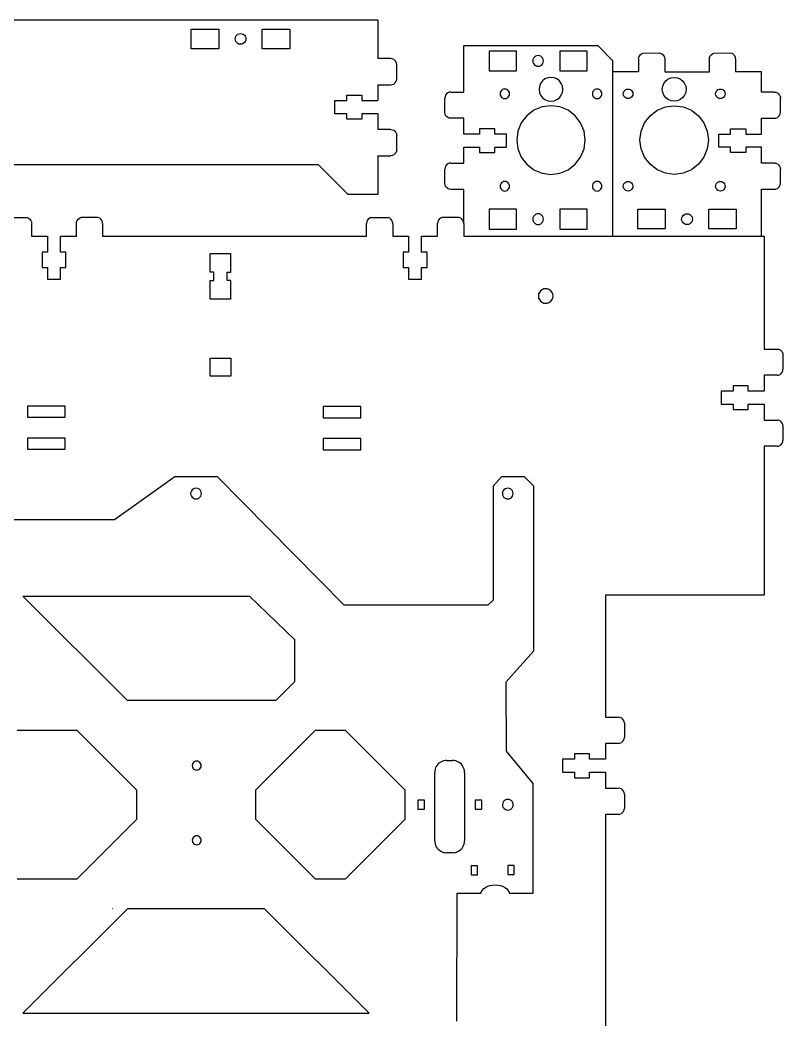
# Model space of a CAD drawing. Extents: x -217 to 647, y -204 to 340.
# Drawn here: x 391.5 to 647.3, y 4.4 to 339.5 of the extents above; entities that cross this region are included whole.
import ezdxf

# ---------------------------------------------------------------- set-up
doc = ezdxf.new("R2010")
doc.units = 0
doc.layers.add('Layer_1', color=7, linetype='CONTINUOUS')

msp = doc.modelspace()

# ---------------------------------------------------------------- linework, layer by layer
at = {"layer": 'Layer_1', "color": 3}
for p, q in [((511.444579, 339.530847), (312.513613, 339.543405)), ((392.544554, 146.392692), (468.463037, 146.392692)), ((392.544554, 146.392692), (427.544286, 111.462641)), ((468.463037, 146.392692), (483.512283, 131.955324)), ((483.512283, 131.955324), (483.509461, 117.668055)), ((483.509461, 117.668055), (477.299076, 111.462641)), ((477.299076, 111.462641), (427.543807, 111.462641))]:
    msp.add_line(p, q, dxfattribs=at)
at = {"layer": 'Layer_1', "color": 5}
for p, q in [((511.45979, 339.512093), (511.45979, 326.58798)), ((540.259307, 315.387825), (540.259307, 331.012691)), ((540.259307, 331.012691), (585.169329, 331.012691)), ((585.169329, 331.012691), (590.159328, 326.012729)), ((600.351595, 328.44003), (605.658642, 328.50813)), ((605.658642, 328.50813), (606.175222, 328.44003)), ((624.10401, 328.44003), (629.411029, 328.50813)), ((629.411029, 328.50813), (629.927609, 328.44003)), ((515.809766, 326.58798), (511.45979, 326.58798)), ((516.32739, 326.519965), (515.809766, 326.58798)), ((516.809764, 326.320575), (516.32739, 326.519965)), ((517.223982, 326.003385), (516.809764, 326.320575)), ((517.541792, 325.589986), (517.223982, 326.003385)), ((517.741606, 325.1086), (517.541792, 325.589986)), ((598.872242, 326.50819), (598.94023, 327.025814)), ((598.872242, 326.50819), (598.872242, 322.158215)), ((598.94023, 327.025814), (599.139648, 327.50816)), ((599.139648, 327.50816), (599.456809, 327.922406)), ((599.456809, 327.922406), (599.870208, 328.240245)), ((599.870208, 328.240245), (600.351595, 328.44003)), ((606.175222, 328.44003), (606.656608, 328.240245)), ((606.656608, 328.240245), (607.070036, 327.922406)), ((607.070036, 327.922406), (607.387225, 327.50816)), ((607.387225, 327.50816), (607.586615, 327.025814)), ((607.586615, 327.025814), (607.654603, 326.50819)), ((607.654603, 326.50819), (607.654603, 322.158215)), ((622.624657, 326.50819), (622.692644, 327.025814)), ((622.624657, 322.158215), (622.624657, 326.50819)), ((622.692644, 327.025814), (622.892034, 327.50816)), ((622.892034, 327.50816), (623.209224, 327.922406)), ((623.209224, 327.922406), (623.622623, 328.240245)), ((623.622623, 328.240245), (624.10401, 328.44003)), ((630.409023, 328.240245), (629.927609, 328.44003)), ((630.822422, 327.922406), (630.409023, 328.240245)), ((631.139612, 327.50816), (630.822422, 327.922406)), ((631.339002, 327.025814), (631.139612, 327.50816)), ((631.407018, 326.50819), (631.339002, 327.025814)), ((631.407018, 326.50819), (631.407018, 322.158215)), ((517.809762, 324.591992), (517.741606, 325.1086)), ((517.809762, 319.801552), (517.809762, 324.591992)), ((598.872242, 322.158215), (590.129176, 322.158215)), ((607.654603, 322.158215), (612.94404, 322.158215)), ((612.94404, 322.158215), (617.33522, 322.158215)), ((617.33522, 322.158215), (622.624657, 322.158215)), ((640.058983, 322.182469), (631.404461, 322.182469)), ((640.058983, 315.389151), (640.058983, 322.182469)), ((517.223982, 318.390187), (517.541792, 318.803586)), ((517.541792, 318.803586), (517.741606, 319.284972)), ((517.741606, 319.284972), (517.809762, 319.801552)), ((511.45979, 317.805592), (515.809766, 317.805592)), ((511.45979, 317.805592), (511.45979, 312.516154)), ((515.809766, 317.805592), (516.32739, 317.873579)), ((516.32739, 317.873579), (516.809764, 318.072969)), ((516.809764, 318.072969), (517.223982, 318.390187)), ((534.919973, 315.119883), (534.506602, 314.802044)), ((535.401387, 315.319668), (534.919973, 315.119883)), ((535.917995, 315.387825), (535.401387, 315.319668)), ((535.917995, 315.387825), (540.259307, 315.387825)), ((644.400294, 315.389151), (640.058983, 315.389151)), ((644.400294, 315.389151), (644.916902, 315.320995)), ((644.916902, 315.320995), (645.398317, 315.121209)), ((645.398317, 315.121209), (645.811688, 314.803371)), ((497.109919, 308.124974), (497.109919, 312.516154)), ((497.109919, 312.516154), (501.059873, 312.516154)), ((501.059873, 312.516154), (501.059873, 314.312555)), ((501.059873, 314.312555), (506.159855, 314.312555)), ((506.159855, 314.312555), (506.159855, 312.516154)), ((506.159855, 312.516154), (511.45979, 312.516154)), ((533.990022, 313.905481), (533.921978, 313.387829)), ((533.921978, 308.587878), (533.921978, 313.387829)), ((534.189412, 314.387827), (533.990022, 313.905481)), ((534.506602, 314.802044), (534.189412, 314.387827)), ((645.811688, 314.803371), (646.128906, 314.389153)), ((646.128906, 314.389153), (646.328296, 313.906807)), ((646.328296, 313.906807), (646.396311, 313.389155)), ((646.396311, 308.589204), (646.396311, 313.389155)), ((533.990022, 308.070254), (533.921978, 308.587878)), ((646.328296, 308.071581), (646.396311, 308.589204)), ((501.059873, 308.124974), (497.109919, 308.124974)), ((501.059873, 306.328545), (501.059873, 308.124974)), ((506.159855, 306.328545), (501.059873, 306.328545)), ((506.159855, 308.124974), (506.159855, 306.328545)), ((511.45979, 308.124974), (506.159855, 308.124974)), ((511.45979, 308.124974), (511.45979, 302.835537)), ((534.189412, 307.58788), (533.990022, 308.070254)), ((534.506602, 307.173691), (534.189412, 307.58788)), ((534.919973, 306.855852), (534.506602, 307.173691)), ((535.401387, 306.656039), (534.919973, 306.855852)), ((535.917995, 306.587882), (535.401387, 306.656039)), ((540.259307, 306.587882), (535.917995, 306.587882)), ((540.259307, 301.287918), (540.259307, 306.587882)), ((640.058983, 301.289273), (640.058983, 306.589237)), ((640.058983, 306.589237), (644.400294, 306.589237)), ((644.400294, 306.589237), (644.916902, 306.657365)), ((644.916902, 306.657365), (645.398317, 306.857178)), ((645.398317, 306.857178), (645.811688, 307.174989)), ((645.811688, 307.174989), (646.128906, 307.589206)), ((646.128906, 307.589206), (646.328296, 308.071581)), ((515.809766, 302.835537), (511.45979, 302.835537)), ((515.809766, 302.835537), (516.32739, 302.76755)), ((516.32739, 302.76755), (516.809764, 302.56816)), ((516.809764, 302.56816), (517.223982, 302.25097)), ((517.223982, 302.25097), (517.541792, 301.837571)), ((517.541792, 301.837571), (517.741606, 301.356185)), ((545.548716, 303.087931), (545.548716, 301.287918)), ((550.638509, 303.087931), (545.548716, 303.087931)), ((550.638509, 301.287918), (550.638509, 303.087931)), ((629.679781, 303.089258), (634.769602, 303.089258)), ((629.679781, 301.289273), (629.679781, 303.089258)), ((634.769602, 303.089258), (634.769602, 301.289273)), ((517.741606, 301.356185), (517.809762, 300.839577)), ((517.809762, 296.049165), (517.809762, 300.839577)), ((545.548716, 301.287918), (540.259307, 301.287918)), ((554.580617, 301.287918), (550.638509, 301.287918)), ((554.580617, 296.887961), (554.580617, 301.287918)), ((625.737673, 301.289273), (629.679781, 301.289273)), ((625.737673, 296.889287), (625.737673, 301.289273)), ((634.769602, 301.289273), (640.058983, 301.289273)), ((517.541792, 295.051171), (517.223982, 294.6378)), ((517.741606, 295.532586), (517.541792, 295.051171)), ((517.809762, 296.049165), (517.741606, 295.532586)), ((540.259307, 291.587997), (540.259307, 296.887961)), ((540.259307, 296.887961), (545.548716, 296.887961)), ((545.548716, 296.887961), (545.548716, 295.087975)), ((545.548716, 295.087975), (550.638509, 295.087975)), ((550.638509, 296.887961), (554.580617, 296.887961)), ((550.638509, 295.087975), (550.638509, 296.887961)), ((629.679781, 296.889287), (625.737673, 296.889287)), ((629.679781, 295.089302), (629.679781, 296.889287)), ((634.769602, 295.089302), (629.679781, 295.089302)), ((634.769602, 296.889287), (634.769602, 295.089302)), ((640.058983, 296.889287), (634.769602, 296.889287)), ((640.058983, 291.589323), (640.058983, 296.889287)), ((511.45979, 294.053177), (515.809766, 294.053177)), ((511.45979, 294.053177), (511.45979, 281.129064)), ((516.32739, 294.121192), (515.809766, 294.053177)), ((516.809764, 294.320582), (516.32739, 294.121192)), ((517.223982, 294.6378), (516.809764, 294.320582)), ((381.404114, 291.109063), (491.459943, 291.109063)), ((491.459943, 291.109063), (501.459895, 281.129064)), ((533.990022, 290.105653), (533.921978, 289.588029)), ((533.921978, 284.78805), (533.921978, 289.588029)), ((534.189412, 290.588027), (533.990022, 290.105653)), ((534.506602, 291.002244), (534.189412, 290.588027)), ((534.919973, 291.320055), (534.506602, 291.002244)), ((535.401387, 291.519868), (534.919973, 291.320055)), ((535.917995, 291.587997), (535.401387, 291.519868)), ((535.917995, 291.587997), (540.259307, 291.587997)), ((644.400294, 291.589323), (640.058983, 291.589323)), ((644.400294, 291.589323), (644.916902, 291.521195)), ((644.916902, 291.521195), (645.398317, 291.321381)), ((645.398317, 291.321381), (645.811688, 291.003571)), ((645.811688, 291.003571), (646.128906, 290.589353)), ((646.128906, 290.589353), (646.328296, 290.106979)), ((646.328296, 290.106979), (646.396311, 289.589355)), ((646.396311, 284.789404), (646.396311, 289.589355)), ((533.990022, 284.270426), (533.921978, 284.78805)), ((534.189412, 283.788108), (533.990022, 284.270426)), ((534.506602, 283.373862), (534.189412, 283.788108)), ((534.919973, 283.056052), (534.506602, 283.373862)), ((535.401387, 282.856239), (534.919973, 283.056052)), ((535.917995, 282.78811), (535.401387, 282.856239)), ((540.259307, 282.78811), (535.917995, 282.78811)), ((640.058983, 282.789408), (644.400294, 282.789408)), ((640.072727, 267.000797), (640.072727, 282.803181)), ((644.400294, 282.789408), (644.916902, 282.857593)), ((644.916902, 282.857593), (645.398317, 283.057407)), ((645.398317, 283.057407), (645.811688, 283.375217)), ((645.811688, 283.375217), (646.128906, 283.789435)), ((646.128906, 283.789435), (646.328296, 284.271752)), ((646.328296, 284.271752), (646.396311, 284.789404)), ((501.459895, 281.129064), (511.45979, 281.129064)), ((410.544462, 101.482642), (410.614763, 101.482642))]:
    msp.add_line(p, q, dxfattribs=at)
at = {"layer": 'Layer_1', "color": 7}
for p, q in [((448.960296, 329.931298), (448.960296, 336.51811)), ((448.960296, 336.51811), (458.160233, 336.51811)), ((458.160233, 336.51811), (458.160233, 329.931298)), ((472.760096, 336.51811), (481.960033, 336.51811)), ((472.760096, 329.931298), (472.760096, 336.51811)), ((481.960033, 336.51811), (481.960033, 329.931298)), ((463.658458, 333.224662), (463.719841, 333.690074)), ((463.719841, 332.759305), (463.658458, 333.224662)), ((463.719841, 333.690074), (463.899843, 334.123765)), ((463.899843, 332.325643), (463.719841, 332.759305)), ((463.899843, 334.123765), (464.186157, 334.496157)), ((464.186157, 331.95325), (463.899843, 332.325643)), ((464.186157, 334.496157), (464.559311, 334.781907)), ((464.559311, 331.667472), (464.186157, 331.95325)), ((464.559311, 334.781907), (464.993821, 334.96157)), ((464.993821, 334.96157), (465.460165, 335.022784)), ((465.460165, 335.022784), (465.92648, 334.96157)), ((465.92648, 334.96157), (466.361018, 334.781907)), ((466.361018, 334.781907), (466.734172, 334.496157)), ((466.734172, 331.95325), (466.361018, 331.667472)), ((466.734172, 334.496157), (467.020487, 334.123765)), ((467.020487, 332.325643), (466.734172, 331.95325)), ((467.020487, 334.123765), (467.200488, 333.690074)), ((467.200488, 332.759305), (467.020487, 332.325643)), ((467.200488, 333.690074), (467.261871, 333.224662)), ((467.261871, 333.224662), (467.200488, 332.759305)), ((458.160233, 329.931298), (448.960296, 329.931298)), ((464.993821, 331.48781), (464.559311, 331.667472)), ((465.460165, 331.426567), (464.993821, 331.48781)), ((465.92648, 331.48781), (465.460165, 331.426567)), ((466.361018, 331.667472), (465.92648, 331.48781)), ((481.960033, 329.931298), (472.760096, 329.931298)), ((548.742314, 329.132724), (548.742314, 322.53276)), ((557.923906, 329.132724), (548.742314, 329.132724)), ((557.923906, 322.53276), (557.923906, 329.132724)), ((572.494729, 329.132724), (572.494729, 322.53276)), ((581.676349, 329.132724), (572.494729, 329.132724)), ((581.676349, 322.53276), (581.676349, 329.132724)), ((563.47248, 326.299044), (563.411209, 325.832756)), ((563.411209, 325.832756), (563.47248, 325.366412)), ((563.652086, 326.73361), (563.47248, 326.299044)), ((563.47248, 325.366412), (563.652086, 324.931875)), ((563.937864, 327.106736), (563.652086, 326.73361)), ((564.310284, 327.393078), (563.937864, 327.106736)), ((564.743947, 327.573051), (564.310284, 327.393078)), ((565.209332, 327.634463), (564.743947, 327.573051)), ((565.674716, 327.573051), (565.209332, 327.634463)), ((566.108407, 327.393078), (565.674716, 327.573051)), ((566.480799, 327.106736), (566.108407, 327.393078)), ((566.766549, 326.73361), (566.480799, 327.106736)), ((566.946184, 326.299044), (566.766549, 326.73361)), ((566.766549, 324.931875), (566.946184, 325.366412)), ((567.007454, 325.832756), (566.946184, 326.299044)), ((566.946184, 325.366412), (567.007454, 325.832756)), ((590.159328, 326.012729), (590.159328, 267.013214)), ((548.742314, 322.53276), (557.923906, 322.53276)), ((563.652086, 324.931875), (563.937864, 324.558749)), ((563.937864, 324.558749), (564.310284, 324.272406)), ((564.310284, 324.272406), (564.743947, 324.092405)), ((564.743947, 324.092405), (565.209332, 324.031021)), ((565.209332, 324.031021), (565.674716, 324.092405)), ((565.674716, 324.092405), (566.108407, 324.272406)), ((566.108407, 324.272406), (566.480799, 324.558749)), ((566.480799, 324.558749), (566.766549, 324.931875)), ((572.494729, 322.53276), (581.676349, 322.53276)), ((566.677931, 319.141211), (566.04358, 318.312804)), ((567.50473, 319.776888), (566.677931, 319.141211)), ((568.467531, 320.176487), (567.50473, 319.776888)), ((569.500746, 320.312772), (568.467531, 320.176487)), ((570.533962, 320.176487), (569.500746, 320.312772)), ((571.496735, 319.776888), (570.533962, 320.176487)), ((572.323505, 319.141211), (571.496735, 319.776888)), ((572.957912, 318.312804), (572.323505, 319.141211)), ((607.360378, 318.314131), (607.994785, 319.142537)), ((607.994785, 319.142537), (608.821555, 319.778215)), ((608.821555, 319.778215), (609.784356, 320.177813)), ((609.784356, 320.177813), (610.817572, 320.314098)), ((610.817572, 320.314098), (611.850787, 320.177813)), ((611.850787, 320.177813), (612.813588, 319.778215)), ((612.813588, 319.778215), (613.640358, 319.142537)), ((613.640358, 319.142537), (614.274766, 318.314131)), ((552.489322, 315.22693), (552.43491, 314.812825)), ((552.648834, 315.612812), (552.489322, 315.22693)), ((552.902608, 315.944198), (552.648834, 315.612812)), ((553.233316, 316.198452), (552.902608, 315.944198)), ((553.618437, 316.358302), (553.233316, 316.198452)), ((554.031723, 316.412828), (553.618437, 316.358302)), ((554.444981, 316.358302), (554.031723, 316.412828)), ((554.830101, 316.198452), (554.444981, 316.358302)), ((555.160809, 315.944198), (554.830101, 316.198452)), ((555.414584, 315.612812), (555.160809, 315.944198)), ((555.574124, 315.22693), (555.414584, 315.612812)), ((555.628508, 314.812825), (555.574124, 315.22693)), ((565.644744, 317.348084), (565.508713, 316.312808)), ((565.508713, 316.312808), (565.644744, 315.277532)), ((566.04358, 318.312804), (565.644744, 317.348084)), ((565.644744, 315.277532), (566.04358, 314.31284)), ((573.35672, 317.348084), (572.957912, 318.312804)), ((572.957912, 314.31284), (573.35672, 315.277532)), ((573.492723, 316.312808), (573.35672, 317.348084)), ((573.35672, 315.277532), (573.492723, 316.312808)), ((583.427369, 315.22693), (583.372956, 314.812825)), ((583.586852, 315.612812), (583.427369, 315.22693)), ((583.840627, 315.944198), (583.586852, 315.612812)), ((584.171363, 316.198452), (583.840627, 315.944198)), ((584.556455, 316.358302), (584.171363, 316.198452)), ((584.969741, 316.412828), (584.556455, 316.358302)), ((585.383028, 316.358302), (584.969741, 316.412828)), ((585.76812, 316.198452), (585.383028, 316.358302)), ((586.098856, 315.944198), (585.76812, 316.198452)), ((586.352602, 315.612812), (586.098856, 315.944198)), ((586.512142, 315.22693), (586.352602, 315.612812)), ((586.566555, 314.812825), (586.512142, 315.22693)), ((593.751763, 314.814152), (593.806176, 315.228256)), ((593.806176, 315.228256), (593.965688, 315.614139)), ((593.965688, 315.614139), (594.219434, 315.945524)), ((594.219434, 315.945524), (594.550142, 316.199778)), ((594.550142, 316.199778), (594.93529, 316.359629)), ((594.93529, 316.359629), (595.348548, 316.414154)), ((595.348548, 316.414154), (595.761806, 316.359629)), ((595.761806, 316.359629), (596.146955, 316.199778)), ((596.146955, 316.199778), (596.477663, 315.945524)), ((596.477663, 315.945524), (596.731409, 315.614139)), ((596.731409, 315.614139), (596.890921, 315.228256)), ((596.890921, 315.228256), (596.945333, 314.814152)), ((606.825538, 316.314135), (606.961598, 317.34941)), ((606.961598, 315.278859), (606.825538, 316.314135)), ((606.961598, 317.34941), (607.360378, 318.314131)), ((607.360378, 314.314167), (606.961598, 315.278859)), ((614.274766, 318.314131), (614.673546, 317.34941)), ((614.673546, 315.278859), (614.274766, 314.314167)), ((614.673546, 317.34941), (614.809577, 316.314135)), ((614.809577, 316.314135), (614.673546, 315.278859)), ((624.689782, 314.814152), (624.744194, 315.228256)), ((624.744194, 315.228256), (624.903706, 315.614139)), ((624.903706, 315.614139), (625.15748, 315.945524)), ((625.15748, 315.945524), (625.488188, 316.199778)), ((625.488188, 316.199778), (625.873309, 316.359629)), ((625.873309, 316.359629), (626.286567, 316.414154)), ((626.286567, 316.414154), (626.699881, 316.359629)), ((626.699881, 316.359629), (627.084973, 316.199778)), ((627.084973, 316.199778), (627.415681, 315.945524)), ((627.415681, 315.945524), (627.669456, 315.614139)), ((627.669456, 315.614139), (627.828996, 315.228256)), ((627.828996, 315.228256), (627.883408, 314.814152)), ((552.43491, 314.812825), (552.489322, 314.398721)), ((552.489322, 314.398721), (552.648834, 314.012838)), ((552.648834, 314.012838), (552.902608, 313.681453)), ((552.902608, 313.681453), (553.233316, 313.427199)), ((553.233316, 313.427199), (553.618437, 313.267348)), ((553.618437, 313.267348), (554.031723, 313.212823)), ((554.031723, 313.212823), (554.444981, 313.267348)), ((554.444981, 313.267348), (554.830101, 313.427199)), ((554.830101, 313.427199), (555.160809, 313.681453)), ((555.160809, 313.681453), (555.414584, 314.012838)), ((555.414584, 314.012838), (555.574124, 314.398721)), ((555.574124, 314.398721), (555.628508, 314.812825)), ((566.04358, 314.31284), (566.677931, 313.484405)), ((566.677931, 313.484405), (567.50473, 312.848728)), ((567.50473, 312.848728), (568.467531, 312.449158)), ((568.467531, 312.449158), (569.500746, 312.312844)), ((569.500746, 312.312844), (570.533962, 312.449158)), ((570.533962, 312.449158), (571.496735, 312.848728)), ((571.496735, 312.848728), (572.323505, 313.484405)), ((572.323505, 313.484405), (572.957912, 314.31284)), ((583.372956, 314.812825), (583.427369, 314.398721)), ((583.427369, 314.398721), (583.586852, 314.012838)), ((583.586852, 314.012838), (583.840627, 313.681453)), ((583.840627, 313.681453), (584.171363, 313.427199)), ((584.171363, 313.427199), (584.556455, 313.267348)), ((584.556455, 313.267348), (584.969741, 313.212823)), ((584.969741, 313.212823), (585.383028, 313.267348)), ((585.383028, 313.267348), (585.76812, 313.427199)), ((585.76812, 313.427199), (586.098856, 313.681453)), ((586.098856, 313.681453), (586.352602, 314.012838)), ((586.352602, 314.012838), (586.512142, 314.398721)), ((586.512142, 314.398721), (586.566555, 314.812825)), ((593.806176, 314.400047), (593.751763, 314.814152)), ((593.965688, 314.014165), (593.806176, 314.400047)), ((594.219434, 313.682779), (593.965688, 314.014165)), ((594.550142, 313.428525), (594.219434, 313.682779)), ((594.93529, 313.268675), (594.550142, 313.428525)), ((595.348548, 313.214149), (594.93529, 313.268675)), ((595.761806, 313.268675), (595.348548, 313.214149)), ((596.146955, 313.428525), (595.761806, 313.268675)), ((596.477663, 313.682779), (596.146955, 313.428525)), ((596.731409, 314.014165), (596.477663, 313.682779)), ((596.890921, 314.400047), (596.731409, 314.014165)), ((596.945333, 314.814152), (596.890921, 314.400047)), ((607.994785, 313.485732), (607.360378, 314.314167)), ((608.821555, 312.850054), (607.994785, 313.485732)), ((609.784356, 312.450484), (608.821555, 312.850054)), ((610.817572, 312.314171), (609.784356, 312.450484)), ((611.850787, 312.450484), (610.817572, 312.314171)), ((612.813588, 312.850054), (611.850787, 312.450484)), ((613.640358, 313.485732), (612.813588, 312.850054)), ((614.274766, 314.314167), (613.640358, 313.485732)), ((624.744194, 314.400047), (624.689782, 314.814152)), ((624.903706, 314.014165), (624.744194, 314.400047)), ((625.15748, 313.682779), (624.903706, 314.014165)), ((625.488188, 313.428525), (625.15748, 313.682779)), ((625.873309, 313.268675), (625.488188, 313.428525)), ((626.286567, 313.214149), (625.873309, 313.268675)), ((626.699881, 313.268675), (626.286567, 313.214149)), ((627.084973, 313.428525), (626.699881, 313.268675)), ((627.415681, 313.682779), (627.084973, 313.428525)), ((627.669456, 314.014165), (627.415681, 313.682779)), ((627.828996, 314.400047), (627.669456, 314.014165)), ((627.883408, 314.814152), (627.828996, 314.400047)), ((563.762209, 309.272182), (561.385249, 307.444596)), ((566.530273, 310.420996), (563.762209, 309.272182)), ((569.500746, 310.812861), (566.530273, 310.420996)), ((572.471192, 310.420996), (569.500746, 310.812861)), ((575.239255, 309.272182), (572.471192, 310.420996)), ((577.616187, 307.444596), (575.239255, 309.272182)), ((602.702074, 307.445922), (605.079062, 309.273509)), ((605.079062, 309.273509), (607.847098, 310.422322)), ((607.847098, 310.422322), (610.817572, 310.814188)), ((610.817572, 310.814188), (613.788045, 310.422322)), ((613.788045, 310.422322), (616.556081, 309.273509)), ((616.556081, 309.273509), (618.933041, 307.445922)), ((559.561331, 305.062894), (558.414803, 302.289355)), ((561.385249, 307.444596), (559.561331, 305.062894)), ((579.440105, 305.062894), (577.616187, 307.444596)), ((580.586689, 302.289355), (579.440105, 305.062894)), ((599.7316, 302.290653), (600.878185, 305.064221)), ((600.878185, 305.064221), (602.702074, 307.445922)), ((618.933041, 307.445922), (620.756958, 305.064221)), ((620.756958, 305.064221), (621.903514, 302.290653)), ((558.414803, 302.289355), (558.0237, 299.312955)), ((580.977736, 299.312955), (580.586689, 302.289355)), ((599.340553, 299.314253), (599.731629, 302.290653)), ((621.903514, 302.290653), (622.29459, 299.314253)), ((558.0237, 299.312955), (558.414803, 296.336555)), ((580.586689, 296.336555), (580.977736, 299.312955)), ((599.7316, 296.337881), (599.340553, 299.314253)), ((622.29459, 299.314253), (621.903514, 296.337881)), ((558.414803, 296.336555), (559.561331, 293.562988)), ((579.440105, 293.562988), (580.586689, 296.336555)), ((600.878185, 293.564314), (599.7316, 296.337881)), ((621.903514, 296.337881), (620.756958, 293.564314)), ((559.561331, 293.562988), (561.385249, 291.181286)), ((577.616187, 291.181286), (579.440105, 293.562988)), ((602.702074, 291.182613), (600.878185, 293.564314)), ((620.756958, 293.564314), (618.933041, 291.182613)), ((561.385249, 291.181286), (563.762209, 289.353728)), ((563.762209, 289.353728), (566.530273, 288.204886)), ((572.471192, 288.204886), (575.239255, 289.353728)), ((575.239255, 289.353728), (577.616187, 291.181286)), ((605.079062, 289.355054), (602.702074, 291.182613)), ((607.847098, 288.206212), (605.079062, 289.355054)), ((616.556081, 289.355054), (613.788045, 288.206212)), ((618.933041, 291.182613), (616.556081, 289.355054)), ((552.902608, 284.944429), (552.648834, 284.613072)), ((553.233316, 285.198683), (552.902608, 284.944429)), ((553.618437, 285.358534), (553.233316, 285.198683)), ((554.031723, 285.413059), (553.618437, 285.358534)), ((554.444981, 285.358534), (554.031723, 285.413059)), ((554.830101, 285.198683), (554.444981, 285.358534)), ((555.160809, 284.944429), (554.830101, 285.198683)), ((555.414584, 284.613072), (555.160809, 284.944429)), ((566.530273, 288.204886), (569.500746, 287.813049)), ((569.500746, 287.813049), (572.471192, 288.204886)), ((583.840627, 284.944429), (583.586852, 284.613072)), ((584.171363, 285.198683), (583.840627, 284.944429)), ((584.556455, 285.358534), (584.171363, 285.198683)), ((584.969741, 285.413059), (584.556455, 285.358534)), ((585.383028, 285.358534), (584.969741, 285.413059)), ((585.76812, 285.198683), (585.383028, 285.358534)), ((586.098856, 284.944429), (585.76812, 285.198683)), ((586.352602, 284.613072), (586.098856, 284.944429)), ((593.965688, 284.614398), (594.219434, 284.945755)), ((594.219434, 284.945755), (594.550142, 285.200038)), ((594.550142, 285.200038), (594.93529, 285.35986)), ((594.93529, 285.35986), (595.348548, 285.414385)), ((595.348548, 285.414385), (595.761806, 285.35986)), ((595.761806, 285.35986), (596.146955, 285.200038)), ((596.146955, 285.200038), (596.477663, 284.945755)), ((596.477663, 284.945755), (596.731409, 284.614398)), ((610.817572, 287.814375), (607.847098, 288.206212)), ((613.788045, 288.206212), (610.817572, 287.814375)), ((624.903706, 284.614398), (625.15748, 284.945755)), ((625.15748, 284.945755), (625.488188, 285.200038)), ((625.488188, 285.200038), (625.873309, 285.35986)), ((625.873309, 285.35986), (626.286567, 285.414385)), ((626.286567, 285.414385), (626.699881, 285.35986)), ((626.699881, 285.35986), (627.084973, 285.200038)), ((627.084973, 285.200038), (627.415681, 284.945755)), ((627.415681, 284.945755), (627.669456, 284.614398)), ((540.259307, 271.341682), (540.259307, 282.78811)), ((552.489322, 284.227189), (552.43491, 283.813085)), ((552.43491, 283.813085), (552.489322, 283.39898)), ((552.648834, 284.613072), (552.489322, 284.227189)), ((552.489322, 283.39898), (552.648834, 283.013098)), ((552.648834, 283.013098), (552.902608, 282.681741)), ((552.902608, 282.681741), (553.233316, 282.427458)), ((553.233316, 282.427458), (553.618437, 282.267608)), ((553.618437, 282.267608), (554.031723, 282.213082)), ((554.031723, 282.213082), (554.444981, 282.267608)), ((554.444981, 282.267608), (554.830101, 282.427458)), ((554.830101, 282.427458), (555.160809, 282.681741)), ((555.160809, 282.681741), (555.414584, 283.013098)), ((555.574124, 284.227189), (555.414584, 284.613072)), ((555.414584, 283.013098), (555.574124, 283.39898)), ((555.628508, 283.813085), (555.574124, 284.227189)), ((555.574124, 283.39898), (555.628508, 283.813085)), ((583.427369, 284.227189), (583.372956, 283.813085)), ((583.372956, 283.813085), (583.427369, 283.39898)), ((583.586852, 284.613072), (583.427369, 284.227189)), ((583.427369, 283.39898), (583.586852, 283.013098)), ((583.586852, 283.013098), (583.840627, 282.681741)), ((583.840627, 282.681741), (584.171363, 282.427458)), ((584.171363, 282.427458), (584.556455, 282.267608)), ((584.556455, 282.267608), (584.969741, 282.213082)), ((584.969741, 282.213082), (585.383028, 282.267608)), ((585.383028, 282.267608), (585.76812, 282.427458)), ((585.76812, 282.427458), (586.098856, 282.681741)), ((586.098856, 282.681741), (586.352602, 283.013098)), ((586.512142, 284.227189), (586.352602, 284.613072)), ((586.352602, 283.013098), (586.512142, 283.39898)), ((586.566555, 283.813085), (586.512142, 284.227189)), ((586.512142, 283.39898), (586.566555, 283.813085)), ((593.751763, 283.814411), (593.806176, 284.228516)), ((593.806176, 283.400307), (593.751763, 283.814411)), ((593.806176, 284.228516), (593.965688, 284.614398)), ((593.965688, 283.014396), (593.806176, 283.400307)), ((594.219434, 282.683039), (593.965688, 283.014396)), ((594.550142, 282.428785), (594.219434, 282.683039)), ((594.93529, 282.268934), (594.550142, 282.428785)), ((595.348548, 282.214437), (594.93529, 282.268934)), ((595.761806, 282.268934), (595.348548, 282.214437)), ((596.146955, 282.428785), (595.761806, 282.268934)), ((596.477663, 282.683039), (596.146955, 282.428785)), ((596.731409, 283.014396), (596.477663, 282.683039)), ((596.731409, 284.614398), (596.890921, 284.228516)), ((596.890921, 283.400307), (596.731409, 283.014396)), ((596.890921, 284.228516), (596.945333, 283.814411)), ((596.945333, 283.814411), (596.890921, 283.400307)), ((624.689782, 283.814411), (624.744194, 284.228516)), ((624.744194, 283.400307), (624.689782, 283.814411)), ((624.744194, 284.228516), (624.903706, 284.614398)), ((624.903706, 283.014396), (624.744194, 283.400307)), ((625.15748, 282.683039), (624.903706, 283.014396)), ((625.488188, 282.428785), (625.15748, 282.683039)), ((625.873309, 282.268934), (625.488188, 282.428785)), ((626.286567, 282.214437), (625.873309, 282.268934)), ((626.699881, 282.268934), (626.286567, 282.214437)), ((627.084973, 282.428785), (626.699881, 282.268934)), ((627.415681, 282.683039), (627.084973, 282.428785)), ((627.669456, 283.014396), (627.415681, 282.683039)), ((627.669456, 284.614398), (627.828996, 284.228516)), ((627.828996, 283.400307), (627.669456, 283.014396)), ((627.828996, 284.228516), (627.883408, 283.814411)), ((627.883408, 283.814411), (627.828996, 283.400307)), ((548.742314, 276.09315), (548.742314, 269.493186)), ((557.923906, 276.09315), (548.742314, 276.09315)), ((557.923906, 269.493186), (557.923906, 276.09315)), ((572.494729, 276.09315), (572.494729, 269.493186)), ((581.676349, 276.09315), (572.494729, 276.09315)), ((581.676349, 269.493186), (581.676349, 276.09315)), ((598.641969, 276.094476), (607.823561, 276.094476)), ((598.641969, 269.49454), (598.641969, 276.094476)), ((607.823561, 276.094476), (607.823561, 269.49454)), ((622.394384, 276.094476), (631.575976, 276.094476)), ((622.394384, 269.49454), (622.394384, 276.094476)), ((631.575976, 276.094476), (631.575976, 269.49454)), ((563.47248, 273.259498), (563.411209, 272.793182)), ((563.411209, 272.793182), (563.47248, 272.326866)), ((563.652086, 273.694035), (563.47248, 273.259498)), ((563.47248, 272.326866), (563.652086, 271.8923)), ((563.937864, 274.067161), (563.652086, 273.694035)), ((563.652086, 271.8923), (563.937864, 271.519203)), ((564.310284, 274.353504), (563.937864, 274.067161)), ((563.937864, 271.519203), (564.310284, 271.232832)), ((564.743947, 274.533505), (564.310284, 274.353504)), ((565.209332, 274.594889), (564.743947, 274.533505)), ((565.674716, 274.533505), (565.209332, 274.594889)), ((566.108407, 274.353504), (565.674716, 274.533505)), ((566.480799, 274.067161), (566.108407, 274.353504)), ((566.108407, 271.232832), (566.480799, 271.519203)), ((566.766549, 273.694035), (566.480799, 274.067161)), ((566.480799, 271.519203), (566.766549, 271.8923)), ((566.946184, 273.259498), (566.766549, 273.694035)), ((566.766549, 271.8923), (566.946184, 272.326866)), ((567.007454, 272.793182), (566.946184, 273.259498)), ((566.946184, 272.326866), (567.007454, 272.793182)), ((613.310864, 272.794508), (613.372134, 273.260824)), ((613.372134, 272.328193), (613.310864, 272.794508)), ((613.372134, 273.260824), (613.55174, 273.695362)), ((613.55174, 271.893655), (613.372134, 272.328193)), ((613.55174, 273.695362), (613.83749, 274.068516)), ((613.83749, 271.520501), (613.55174, 271.893655)), ((613.83749, 274.068516), (614.209911, 274.35483)), ((614.209911, 271.234186), (613.83749, 271.520501)), ((614.209911, 274.35483), (614.643602, 274.534803)), ((614.643602, 274.534803), (615.108986, 274.596187)), ((615.108986, 274.596187), (615.574342, 274.534803)), ((615.574342, 274.534803), (616.008033, 274.35483)), ((616.008033, 274.35483), (616.380454, 274.068516)), ((616.380454, 271.520501), (616.008033, 271.234186)), ((616.380454, 274.068516), (616.666204, 273.695362)), ((616.666204, 271.893655), (616.380454, 271.520501)), ((616.666204, 273.695362), (616.845838, 273.260824)), ((616.845838, 272.328193), (616.666204, 271.893655)), ((616.845838, 273.260824), (616.907109, 272.794508)), ((616.907109, 272.794508), (616.845838, 272.328193)), ((548.742314, 269.493186), (557.923906, 269.493186)), ((564.310284, 271.232832), (564.743947, 271.05283)), ((564.743947, 271.05283), (565.209332, 270.991475)), ((565.209332, 270.991475), (565.674716, 271.05283)), ((565.674716, 271.05283), (566.108407, 271.232832)), ((572.494729, 269.493186), (581.676349, 269.493186)), ((607.823561, 269.49454), (598.641969, 269.49454)), ((614.643602, 271.054185), (614.209911, 271.234186)), ((615.108986, 270.992773), (614.643602, 271.054185)), ((615.574342, 271.054185), (615.108986, 270.992773)), ((616.008033, 271.234186), (615.574342, 271.054185)), ((631.575976, 269.49454), (622.394384, 269.49454)), ((455.295706, 259.411838), (455.295706, 261.336836)), ((455.295706, 257.48684), (455.295706, 259.411838)), ((455.296778, 261.336656), (462.196773, 261.336656)), ((462.180968, 259.407105), (462.180968, 261.332104)), ((462.180968, 257.482107), (462.180968, 259.407105)), ((455.291754, 254.996099), (455.295706, 257.48684)), ((456.52261, 254.994688), (455.291754, 254.996099)), ((456.52261, 252.278299), (456.52261, 254.994688)), ((460.954064, 254.989955), (462.184919, 254.991366)), ((460.954064, 252.273566), (460.954064, 254.989955)), ((462.184919, 254.991366), (462.180968, 257.482107)), ((455.293956, 252.27717), (456.52261, 252.278299)), ((455.296778, 249.786663), (455.293956, 252.27717)), ((462.182718, 252.272437), (460.954064, 252.273566)), ((462.179896, 249.781931), (462.182718, 252.272437)), ((455.296778, 247.861662), (455.296778, 249.786663)), ((462.179896, 247.856929), (462.179896, 249.781931)), ((565.62498, 248.261639), (565.380209, 247.67075)), ((566.014334, 248.769046), (565.62498, 248.261639)), ((566.521741, 249.1584), (566.014334, 248.769046)), ((567.11263, 249.403171), (566.521741, 249.1584)), ((567.746727, 249.486653), (567.11263, 249.403171)), ((568.380852, 249.403171), (567.746727, 249.486653)), ((568.97174, 249.1584), (568.380852, 249.403171)), ((569.479148, 248.769046), (568.97174, 249.1584)), ((569.868502, 248.261639), (569.479148, 248.769046)), ((570.113245, 247.67075), (569.868502, 248.261639)), ((455.296778, 245.936664), (455.296778, 247.861662)), ((458.746775, 245.936664), (455.296778, 245.936664)), ((462.196773, 245.936664), (458.746775, 245.936664)), ((462.179896, 245.931931), (462.179896, 247.856929)), ((565.380209, 247.67075), (565.296727, 247.036653)), ((565.296727, 247.036653), (565.380209, 246.402528)), ((565.380209, 246.402528), (565.62498, 245.81164)), ((565.62498, 245.81164), (566.014334, 245.304232)), ((566.014334, 245.304232), (566.521741, 244.914879)), ((566.521741, 244.914879), (567.11263, 244.670135)), ((568.380852, 244.670135), (568.97174, 244.914879)), ((568.97174, 244.914879), (569.479148, 245.304232)), ((569.479148, 245.304232), (569.868502, 245.81164)), ((569.868502, 245.81164), (570.113245, 246.402528)), ((570.196754, 247.036653), (570.113245, 247.67075)), ((570.113245, 246.402528), (570.196754, 247.036653)), ((567.11263, 244.670135), (567.746727, 244.586654)), ((567.746727, 244.586654), (568.380852, 244.670135)), ((455.286211, 226.177773), (462.160564, 226.177773)), ((455.286211, 220.223392), (455.286211, 226.177773)), ((462.160564, 226.177773), (462.160564, 220.223392)), ((462.160564, 220.223392), (455.286211, 220.223392)), ((394.008892, 210.158904), (394.008892, 206.382015)), ((406.672232, 210.158904), (394.008892, 210.158904)), ((406.672232, 206.382015), (406.672232, 210.158904)), ((493.102561, 210.009908), (493.102561, 206.233015)), ((505.765901, 210.009908), (493.102561, 210.009908)), ((505.765901, 206.233015), (505.765901, 210.009908)), ((394.008892, 206.382015), (406.672232, 206.382015)), ((493.102561, 206.233015), (505.765901, 206.233015)), ((394.008892, 199.43446), (394.008892, 195.65757)), ((406.672232, 199.43446), (394.008892, 199.43446)), ((406.672232, 195.65757), (406.672232, 199.43446)), ((493.102561, 199.285463), (493.102561, 195.508571)), ((505.765901, 199.285463), (493.102561, 199.285463)), ((505.765901, 195.508571), (505.765901, 199.285463)), ((394.008892, 195.65757), (406.672232, 195.65757)), ((493.102561, 195.508571), (505.765901, 195.508571)), ((448.805441, 181.299009), (448.744114, 180.834076)), ((448.985273, 181.732277), (448.805441, 181.299009)), ((449.271334, 182.10433), (448.985273, 181.732277)), ((449.644121, 182.389826), (449.271334, 182.10433)), ((449.644121, 182.389826), (450.078235, 182.569292)), ((450.544099, 182.630477), (450.078235, 182.569292)), ((451.009992, 182.569292), (450.544099, 182.630477)), ((451.444106, 182.389826), (451.009992, 182.569292)), ((451.477719, 182.357597), (451.444106, 182.389826)), ((451.816893, 182.10433), (451.477719, 182.357597)), ((452.102926, 181.732277), (451.816893, 182.10433)), ((452.282758, 181.299009), (452.102926, 181.732277)), ((452.344084, 180.834076), (452.282758, 181.299009)), ((553.29805, 181.283061), (553.236751, 180.818128)), ((553.29805, 181.283061), (553.477882, 181.716329)), ((553.763942, 182.088379), (553.477882, 181.716329)), ((554.136729, 182.373875), (553.763942, 182.088379)), ((554.5709, 182.55334), (554.136729, 182.373875)), ((554.617438, 182.554244), (554.5709, 182.554244)), ((555.036708, 182.614526), (554.617438, 182.554244)), ((555.502544, 182.55334), (555.036708, 182.614526)), ((555.936714, 182.373875), (555.502544, 182.55334)), ((556.309502, 182.088379), (555.936714, 182.373875)), ((556.595534, 181.716329), (556.309502, 182.088379)), ((556.775366, 181.283061), (556.595534, 181.716329)), ((556.836693, 180.818128), (556.775366, 181.283061)), ((448.744114, 180.834076), (448.805441, 180.369144)), ((448.805441, 180.369144), (448.985273, 179.935904)), ((448.985273, 179.935904), (449.271334, 179.563822)), ((449.271334, 179.563822), (449.644121, 179.278355)), ((449.644121, 179.278355), (450.078235, 179.09889)), ((450.078235, 179.09889), (450.544099, 179.037676)), ((450.544099, 179.037676), (451.009992, 179.09889)), ((451.009992, 179.09889), (451.444106, 179.278355)), ((451.444106, 179.278355), (451.816893, 179.563822)), ((451.816893, 179.563822), (452.102926, 179.935904)), ((452.102926, 179.935904), (452.282758, 180.369144)), ((452.282758, 180.369144), (452.344084, 180.834076)), ((553.236751, 180.818128), (553.29805, 180.353195)), ((553.29805, 180.353195), (553.477882, 179.919956)), ((553.477882, 179.919956), (553.763942, 179.547874)), ((553.763942, 179.547874), (554.136729, 179.262406)), ((554.136729, 179.262406), (554.5709, 179.082941)), ((554.5709, 179.082941), (555.036708, 179.021727)), ((555.036708, 179.021727), (555.502544, 179.082941)), ((555.502544, 179.082941), (555.936714, 179.262406)), ((555.936714, 179.262406), (556.309502, 179.547874)), ((556.309502, 179.547874), (556.595534, 179.919956)), ((556.595534, 179.919956), (556.775366, 180.353195)), ((556.775366, 180.353195), (556.836693, 180.818128)), ((449.724921, 90.691935), (449.486528, 90.381293)), ((450.035563, 90.930328), (449.724921, 90.691935)), ((450.397344, 91.08016), (450.035563, 90.930328)), ((450.785569, 91.13127), (450.397344, 91.08016)), ((451.173794, 91.08016), (450.785569, 91.13127)), ((451.535574, 90.930328), (451.173794, 91.08016)), ((451.846216, 90.691935), (451.535574, 90.930328)), ((452.084609, 90.381293), (451.846216, 90.691935)), ((532.108438, 90.54083), (531.715049, 90.196547)), ((532.543512, 90.830954), (532.108438, 90.54083)), ((533.012735, 91.061897), (532.543512, 90.830954)), ((533.508176, 91.229763), (533.012735, 91.061897)), ((534.021369, 91.331617), (533.508176, 91.229763)), ((534.543452, 91.365794), (534.021369, 91.331617)), ((534.543452, 91.365794), (536.543476, 91.365794)), ((537.06553, 91.331617), (536.543448, 91.365794)), ((537.578695, 91.229763), (537.06553, 91.331617)), ((538.074193, 91.061897), (537.578695, 91.229763)), ((538.543415, 90.830954), (538.074193, 91.061897)), ((538.978461, 90.54083), (538.543415, 90.830954)), ((539.37185, 90.196547), (538.978461, 90.54083)), ((449.336668, 90.019512), (449.285558, 89.631287)), ((449.285558, 89.631287), (449.336668, 89.243062)), ((449.486528, 90.381293), (449.336668, 90.019512)), ((449.336668, 89.243062), (449.486528, 88.881282)), ((449.486528, 88.881282), (449.724921, 88.570611)), ((449.724921, 88.570611), (450.035563, 88.332246)), ((450.035563, 88.332246), (450.397344, 88.182386)), ((450.397344, 88.182386), (450.785569, 88.131276)), ((450.785569, 88.131276), (451.173794, 88.182386)), ((451.173794, 88.182386), (451.535574, 88.332246)), ((451.535574, 88.332246), (451.846216, 88.570611)), ((451.846216, 88.570611), (452.084609, 88.881282)), ((452.234469, 90.019512), (452.084609, 90.381293)), ((452.084609, 88.881282), (452.234469, 89.243062)), ((452.28558, 89.631287), (452.234469, 90.019512)), ((452.234469, 89.243062), (452.28558, 89.631287)), ((530.577693, 87.894856), (530.543488, 87.37376)), ((530.543488, 64.419752), (530.543488, 87.37376)), ((530.679773, 88.406976), (530.577693, 87.894856)), ((530.847977, 88.901429), (530.679773, 88.406976)), ((531.079371, 89.369777), (530.847977, 88.901429)), ((531.37006, 89.803948), (531.079371, 89.369777)), ((531.715049, 90.196547), (531.37006, 89.803948)), ((539.716811, 89.803948), (539.37185, 90.196547)), ((540.007528, 89.369777), (539.716811, 89.803948)), ((540.23895, 88.901429), (540.007528, 89.369777)), ((540.407098, 88.406976), (540.23895, 88.901429)), ((540.509178, 87.894856), (540.407098, 88.406976)), ((540.543411, 87.37376), (540.509178, 87.894856)), ((540.543411, 87.37376), (540.543411, 64.419752)), ((527.069953, 78.051495), (524.935309, 78.051495)), ((524.935309, 78.051495), (524.935309, 75.025996)), ((527.069953, 75.025996), (527.069953, 78.051495)), ((546.290387, 78.057351), (544.155743, 78.057351)), ((544.155743, 78.057351), (544.155743, 75.031853)), ((546.290387, 75.031853), (546.290387, 78.057351)), ((553.505003, 77.448146), (553.320345, 77.016939)), ((553.795212, 77.816982), (553.505003, 77.448146)), ((554.17116, 78.098273), (553.795212, 77.816982)), ((554.607278, 78.272884), (554.17116, 78.098273)), ((555.073792, 78.328905), (554.607278, 78.272884)), ((555.538979, 78.262498), (555.073792, 78.328905)), ((555.971033, 78.078207), (555.538979, 78.262498)), ((556.340603, 77.788562), (555.971033, 78.078207)), ((556.622486, 77.413348), (556.340603, 77.788562)), ((556.797436, 76.978133), (556.622486, 77.413348)), ((524.935309, 75.025996), (527.069953, 75.025996)), ((544.155743, 75.031853), (546.290387, 75.031853)), ((553.320345, 77.016939), (553.253797, 76.552711)), ((553.253797, 76.552711), (553.309931, 76.087101)), ((553.309931, 76.087101), (553.484881, 75.651858)), ((553.484881, 75.651858), (553.766736, 75.276644)), ((553.766736, 75.276644), (554.136306, 74.987027)), ((554.136306, 74.987027), (554.568388, 74.802708)), ((554.568388, 74.802708), (555.033547, 74.736329)), ((555.033547, 74.736329), (555.50006, 74.792322)), ((555.50006, 74.792322), (555.936178, 74.966933)), ((555.936178, 74.966933), (556.312126, 75.248252)), ((556.312126, 75.248252), (556.602336, 75.617088)), ((556.602336, 75.617088), (556.786994, 76.048296)), ((556.786994, 76.048296), (556.853542, 76.512523)), ((556.853542, 76.512523), (556.797436, 76.978133)), ((449.348126, 65.010503), (449.297016, 64.622278)), ((449.297016, 64.622278), (449.348126, 64.234053)), ((449.497986, 65.372283), (449.348126, 65.010503)), ((449.348126, 64.234053), (449.497986, 63.872272)), ((449.736379, 65.682925), (449.497986, 65.372283)), ((449.497986, 63.872272), (449.736379, 63.561602)), ((450.047021, 65.921318), (449.736379, 65.682925)), ((450.408802, 66.07115), (450.047021, 65.921318)), ((450.797027, 66.122261), (450.408802, 66.07115)), ((451.185252, 66.07115), (450.797027, 66.122261)), ((451.547032, 65.921318), (451.185252, 66.07115)), ((451.857674, 65.682925), (451.547032, 65.921318)), ((452.096068, 65.372283), (451.857674, 65.682925)), ((451.857674, 63.561602), (452.096068, 63.872272)), ((452.245928, 65.010503), (452.096068, 65.372283)), ((452.096068, 63.872272), (452.245928, 64.234053)), ((452.297038, 64.622278), (452.245928, 65.010503)), ((452.245928, 64.234053), (452.297038, 64.622278)), ((530.543488, 64.419752), (530.577693, 63.898685)), ((530.577693, 63.898685), (530.679773, 63.386537)), ((540.407098, 63.386537), (540.509178, 63.898685)), ((540.509178, 63.898685), (540.543411, 64.419752)), ((449.736379, 63.561602), (450.047021, 63.323237)), ((450.047021, 63.323237), (450.408802, 63.173377)), ((450.408802, 63.173377), (450.797027, 63.122267)), ((450.797027, 63.122267), (451.185252, 63.173377)), ((451.185252, 63.173377), (451.547032, 63.323237)), ((451.547032, 63.323237), (451.857674, 63.561602)), ((530.679773, 63.386537), (530.847977, 62.892083)), ((530.847977, 62.892083), (531.079371, 62.423764)), ((531.079371, 62.423764), (531.370088, 61.989565)), ((531.370088, 61.989565), (531.715077, 61.596994)), ((531.715077, 61.596994), (532.108466, 61.252683)), ((532.108466, 61.252683), (532.543456, 60.962586)), ((532.543456, 60.962586), (533.012735, 60.731616)), ((533.012735, 60.731616), (533.508176, 60.563778)), ((533.508176, 60.563778), (534.021369, 60.461896)), ((534.021369, 60.461896), (534.543452, 60.427719)), ((536.543476, 60.427747), (534.543452, 60.427747)), ((536.543476, 60.427747), (537.06553, 60.461896)), ((537.06553, 60.461896), (537.578723, 60.563778)), ((537.578723, 60.563778), (538.074193, 60.731616)), ((538.074193, 60.731616), (538.543415, 60.962586)), ((538.543415, 60.962586), (538.978489, 61.252683)), ((538.978489, 61.252683), (539.371879, 61.596994)), ((539.371879, 61.596994), (539.716839, 61.989565)), ((539.716839, 61.989565), (540.007556, 62.423764)), ((540.007556, 62.423764), (540.23895, 62.892083)), ((540.23895, 62.892083), (540.407098, 63.386537)), ((542.787586, 56.03132), (542.787586, 53.005822)), ((544.92223, 56.03132), (542.787586, 56.03132)), ((544.92223, 53.005822), (544.92223, 56.03132)), ((555.058298, 56.14301), (555.058298, 53.117511)), ((557.192942, 56.14301), (555.058298, 56.14301)), ((557.192942, 53.117511), (557.192942, 56.14301)), ((542.787586, 53.005822), (544.92223, 53.005822)), ((555.058298, 53.117511), (557.192942, 53.117511)), ((422.614683, 41.602565), (422.544353, 41.602565))]:
    msp.add_line(p, q, dxfattribs=at)
at = {"layer": 'Layer_1', "color": 4}
for p, q in [((388.646811, 273.386642), (393.446818, 273.386642)), ((393.446818, 273.386642), (393.964442, 273.318485)), ((393.964442, 273.318485), (394.446816, 273.1187)), ((394.446816, 273.1187), (394.861034, 272.800861)), ((394.861034, 272.800861), (395.178873, 272.386644)), ((395.178873, 272.386644), (395.378658, 271.90427)), ((395.378658, 271.90427), (395.446814, 271.386646)), ((410.446813, 271.386646), (410.514941, 271.90427)), ((410.514941, 271.90427), (410.714754, 272.386644)), ((410.714754, 272.386644), (411.032593, 272.800861)), ((411.032593, 272.800861), (411.446811, 273.1187)), ((411.439868, 273.118782), (411.922242, 273.318567)), ((412.439894, 273.386724), (411.922242, 273.318567)), ((417.246788, 273.386642), (412.439894, 273.386724)), ((417.76444, 273.318485), (417.246788, 273.386642)), ((418.246814, 273.1187), (417.76444, 273.318485)), ((418.661003, 272.800861), (418.246814, 273.1187)), ((418.978842, 272.386644), (418.661003, 272.800861)), ((419.178655, 271.90427), (418.978842, 272.386644)), ((419.246812, 271.386646), (419.178655, 271.90427)), ((507.737138, 271.90427), (507.66901, 271.386646)), ((507.936952, 272.386644), (507.737138, 271.90427)), ((508.25479, 272.800861), (507.936952, 272.386644)), ((508.669008, 273.1187), (508.25479, 272.800861)), ((509.151354, 273.318485), (508.669008, 273.1187)), ((509.146895, 273.331174), (509.664547, 273.399331)), ((509.664547, 273.399331), (514.468985, 273.386631)), ((514.468985, 273.386631), (514.986637, 273.318474)), ((515.468983, 273.1187), (514.986637, 273.318485)), ((515.8832, 272.800861), (515.468983, 273.1187)), ((516.201039, 272.386644), (515.8832, 272.800861)), ((516.400852, 271.90427), (516.201039, 272.386644)), ((516.468981, 271.386646), (516.400852, 271.90427)), ((531.537136, 271.90427), (531.468979, 271.386646)), ((531.736949, 272.386644), (531.537136, 271.90427)), ((532.054788, 272.800861), (531.736949, 272.386644)), ((532.468977, 273.1187), (532.054788, 272.800861)), ((532.951351, 273.318485), (532.468977, 273.1187)), ((533.468975, 273.386642), (532.951351, 273.318485)), ((538.268982, 273.386642), (533.468975, 273.386642)), ((538.786634, 273.318485), (538.268982, 273.386642)), ((539.26898, 273.1187), (538.786634, 273.318485)), ((539.683198, 272.800861), (539.26898, 273.1187)), ((540.001037, 272.386644), (539.683198, 272.800861)), ((540.200822, 271.90427), (540.001037, 272.386644)), ((540.268978, 271.386646), (540.200822, 271.90427)), ((395.446814, 271.386646), (395.446814, 267.036642)), ((410.446813, 267.036642), (410.446813, 271.386646)), ((419.246812, 271.386646), (419.246812, 267.036642)), ((507.66901, 267.036642), (507.66901, 271.386646)), ((516.468981, 271.386646), (516.468981, 267.036642)), ((531.468979, 267.036642), (531.468979, 271.386646)), ((540.268978, 271.386646), (540.268978, 267.036642)), ((395.446814, 267.036642), (400.746807, 267.036642)), ((400.746807, 267.036642), (400.746807, 261.736649)), ((405.14682, 261.736649), (405.14682, 267.036642)), ((405.14682, 267.036642), (410.446813, 267.036642)), ((419.246812, 267.036642), (507.66901, 267.036642)), ((516.468981, 267.036642), (521.768973, 267.036642)), ((521.768973, 267.036642), (521.768973, 261.736649)), ((526.168987, 267.036642), (531.468979, 267.036642)), ((526.168987, 261.736649), (526.168987, 267.036642)), ((540.268978, 267.036642), (587.746743, 267.036642)), ((587.746743, 267.036642), (640.954183, 267.036642)), ((640.954183, 267.036642), (640.954183, 229.270003)), ((400.746807, 261.736649), (398.946793, 261.736649)), ((398.946793, 261.736649), (398.946793, 256.63664)), ((406.946806, 261.736649), (405.14682, 261.736649)), ((406.946806, 256.63664), (406.946806, 261.736649)), ((521.768973, 261.736649), (519.968988, 261.736649)), ((519.968988, 261.736649), (519.968988, 256.63664)), ((527.969, 261.736649), (526.168987, 261.736649)), ((527.969, 256.63664), (527.969, 261.736649)), ((398.946793, 256.63664), (400.746807, 256.63664)), ((400.746807, 256.63664), (400.746807, 252.686658)), ((405.14682, 256.63664), (406.946806, 256.63664)), ((405.14682, 252.686658), (405.14682, 256.63664)), ((519.968988, 256.63664), (521.768973, 256.63664)), ((521.768973, 256.63664), (521.768973, 252.686658)), ((526.168987, 256.63664), (527.969, 256.63664)), ((526.168987, 252.686658), (526.168987, 256.63664)), ((400.746807, 252.686658), (405.14682, 252.686658)), ((521.768973, 252.686658), (526.168987, 252.686658)), ((640.925882, 229.270003), (645.275886, 229.270003)), ((645.275886, 229.270003), (645.79351, 229.201846)), ((645.79351, 229.201846), (646.275884, 229.002033)), ((646.275884, 229.002033), (646.690102, 228.684194)), ((646.690102, 228.684194), (647.00794, 228.270005)), ((647.00794, 228.270005), (647.207725, 227.787631)), ((647.207725, 227.787631), (647.275882, 227.269979)), ((647.275882, 227.269979), (647.275882, 222.469999)), ((646.690102, 221.055784), (647.00794, 221.470001)), ((647.00794, 221.470001), (647.207725, 221.952347)), ((647.207725, 221.952347), (647.275882, 222.469999)), ((645.275886, 220.470003), (640.925882, 220.470003)), ((640.925882, 220.470003), (640.925882, 215.170011)), ((645.275886, 220.470003), (645.79351, 220.538132)), ((645.79351, 220.538132), (646.275884, 220.737945)), ((646.275884, 220.737945), (646.690102, 221.055784)), ((630.52588, 215.170011), (626.57587, 215.170011)), ((626.57587, 215.170011), (626.57587, 210.769997)), ((635.62589, 216.969996), (630.52588, 216.969996)), ((630.52588, 216.969996), (630.52588, 215.170011)), ((635.62589, 215.170011), (635.62589, 216.969996)), ((640.925882, 215.170011), (635.62589, 215.170011)), ((626.57587, 210.769997), (630.52588, 210.769997)), ((630.52588, 210.769997), (630.52588, 208.970012)), ((630.52588, 208.970012), (635.62589, 208.970012)), ((635.62589, 210.769997), (640.925882, 210.769997)), ((635.62589, 208.970012), (635.62589, 210.769997)), ((640.925882, 210.769997), (640.925882, 205.470005)), ((640.925882, 205.470005), (645.275886, 205.470005)), ((645.79351, 205.401849), (645.275886, 205.470005)), ((646.275884, 205.202063), (645.79351, 205.401849)), ((646.690102, 204.884225), (646.275884, 205.202063)), ((647.00794, 204.470007), (646.690102, 204.884225)), ((647.207725, 203.987633), (647.00794, 204.470007)), ((647.275882, 203.470009), (647.207725, 203.987633)), ((647.275882, 203.470009), (647.275882, 198.670002)), ((647.00794, 197.670004), (647.207725, 198.152378)), ((647.207725, 198.152378), (647.275882, 198.670002)), ((645.275886, 196.670006), (640.925882, 196.670006)), ((640.941483, 196.66943), (640.941483, 146.763363)), ((645.275886, 196.670006), (645.79351, 196.738163)), ((645.79351, 196.738163), (646.275884, 196.937948)), ((646.275884, 196.937948), (646.690102, 197.255786)), ((646.690102, 197.255786), (647.00794, 197.670004)), ((640.941483, 146.763363), (587.746743, 146.762799)), ((587.746743, 146.762799), (587.746743, 105.886692)), ((587.746743, 105.88668), (592.096747, 105.88668)), ((592.614371, 105.818552), (592.096747, 105.88668)), ((593.096745, 105.618739), (592.614371, 105.818552)), ((593.510963, 105.3009), (593.096745, 105.618739)), ((593.828801, 104.886682), (593.510963, 105.3009)), ((594.028586, 104.404336), (593.828801, 104.886682)), ((594.096743, 103.886684), (594.028586, 104.404336)), ((594.096743, 103.886684), (594.096743, 99.086705)), ((592.614371, 97.154838), (593.096745, 97.354651)), ((593.096745, 97.354651), (593.510963, 97.67249)), ((593.510963, 97.67249), (593.828801, 98.086707)), ((593.828801, 98.086707), (594.028586, 98.569053)), ((594.028586, 98.569053), (594.096743, 99.086705)), ((592.096747, 97.086709), (587.746743, 97.086709)), ((587.746743, 97.086709), (587.746743, 91.786717)), ((592.096747, 97.086709), (592.614371, 97.154838)), ((573.396731, 91.786717), (573.396731, 87.386703)), ((577.346741, 91.786717), (573.396731, 91.786717)), ((577.346741, 93.586702), (577.346741, 91.786717)), ((582.446751, 93.586702), (577.346741, 93.586702)), ((582.446751, 91.786717), (582.446751, 93.586702)), ((587.746743, 91.786717), (582.446751, 91.786717)), ((573.396731, 87.386703), (577.346741, 87.386703)), ((577.346741, 87.386703), (577.346741, 85.58669)), ((582.446751, 85.58669), (582.446751, 87.386703)), ((582.446751, 87.386703), (587.746743, 87.386703)), ((587.746743, 87.386703), (587.746743, 82.086711)), ((577.346741, 85.58669), (582.446751, 85.58669)), ((587.746743, 82.086711), (592.096747, 82.086711)), ((592.614371, 82.018554), (592.096747, 82.086711)), ((593.096745, 81.818741), (592.614371, 82.018554)), ((593.510963, 81.500931), (593.096745, 81.818741)), ((593.828801, 81.086713), (593.510963, 81.500931)), ((594.028586, 80.604339), (593.828801, 81.086713)), ((594.096743, 80.086715), (594.028586, 80.604339)), ((594.096743, 80.086715), (594.096743, 75.286708)), ((593.096745, 73.554653), (593.510963, 73.872492)), ((593.510963, 73.872492), (593.828801, 74.28671)), ((593.828801, 74.28671), (594.028586, 74.769084)), ((594.028586, 74.769084), (594.096743, 75.286708)), ((592.096747, 73.286712), (587.746743, 73.286712)), ((587.746743, 73.286712), (587.746743, -0.563286)), ((592.096747, 73.286712), (592.614371, 73.354868)), ((592.614371, 73.354868), (593.096745, 73.554653))]:
    msp.add_line(p, q, dxfattribs=at)
at = {"layer": 'Layer_1', "color": 2}
for p, q in [((443.422927, 186.464986), (423.270539, 171.997146)), ((457.736956, 186.393558), (443.422927, 186.464986)), ((500.232482, 143.376109), (457.736956, 186.393558)), ((552.950239, 186.469699), (550.115825, 183.261967)), ((560.582459, 186.469699), (552.950239, 186.469699)), ((563.72554, 183.32661), (560.582459, 186.469699)), ((550.115825, 183.261967), (550.115825, 145.058679)), ((563.72554, 128.106843), (563.72554, 183.32661)), ((423.270539, 171.997146), (369.699173, 172.014982)), ((550.115825, 145.058679), (548.399039, 143.367219)), ((548.399039, 143.367219), (500.232482, 143.376109)), ((554.502207, 117.754605), (563.72554, 128.106843)), ((554.568924, 94.504429), (554.502207, 117.754605)), ((563.558718, 83.628231), (554.568924, 94.504429)), ((563.532754, 46.831271), (563.558718, 83.628231)), ((545.95951, 46.84022), (546.182606, 47.399486)), ((546.182606, 47.399486), (546.516842, 47.933891)), ((546.516842, 47.933891), (546.972038, 48.41749)), ((546.972038, 48.41749), (547.529851, 48.838833)), ((547.529851, 48.838833), (548.205942, 49.186475)), ((548.205942, 49.186475), (548.981912, 49.448964)), ((548.981912, 49.448964), (549.839416, 49.614854)), ((549.839416, 49.614854), (550.760082, 49.672696)), ((550.760082, 49.672696), (551.680719, 49.614854)), ((551.680719, 49.614854), (552.538223, 49.448964)), ((552.538223, 49.448964), (553.314193, 49.186475)), ((553.314193, 49.186475), (553.990284, 48.838833)), ((553.990284, 48.838833), (554.548096, 48.41749)), ((554.548096, 48.41749), (555.003293, 47.933891)), ((555.003293, 47.933891), (555.337528, 47.399486)), ((555.337528, 47.399486), (555.551425, 46.836323)), ((537.98978, 3.995139), (538.03296, 46.862516)), ((538.03296, 46.862516), (545.95951, 46.84022)), ((555.551425, 46.836323), (563.532754, 46.831271))]:
    msp.add_line(p, q, dxfattribs=at)
at = {"layer": 'Layer_1', "color": 6}
for p, q in [((390.544558, 101.482642), (410.544462, 101.482642)), ((410.544462, 101.482642), (430.544252, 81.522616)), ((470.543946, 81.522616), (490.543794, 101.482642)), ((490.543794, 101.482642), (500.543717, 101.482642)), ((500.543717, 101.482642), (520.543564, 81.522616)), ((510.613999, 91.502643), (510.613999, 91.432398)), ((430.544252, 81.522616), (430.544252, 71.54259)), ((470.543946, 71.54259), (470.543946, 81.522616)), ((520.543564, 81.522616), (520.543564, 71.54259)), ((430.544252, 71.54259), (410.544462, 51.582592)), ((490.543794, 51.582592), (470.543946, 71.54259)), ((520.543564, 71.54259), (500.543717, 51.582592)), ((510.613999, 61.632808), (510.613999, 61.562619)), ((410.544462, 51.582592), (390.544558, 51.582592)), ((500.543717, 51.582592), (490.543794, 51.582592)), ((427.544286, 41.602565), (392.544554, 6.672553)), ((473.543912, 41.602565), (427.544286, 41.602565)), ((508.543645, 6.672553), (473.543912, 41.602565)), ((392.544554, 6.672553), (508.543645, 6.672553))]:
    msp.add_line(p, q, dxfattribs=at)

doc.saveas('drawing.dxf')
